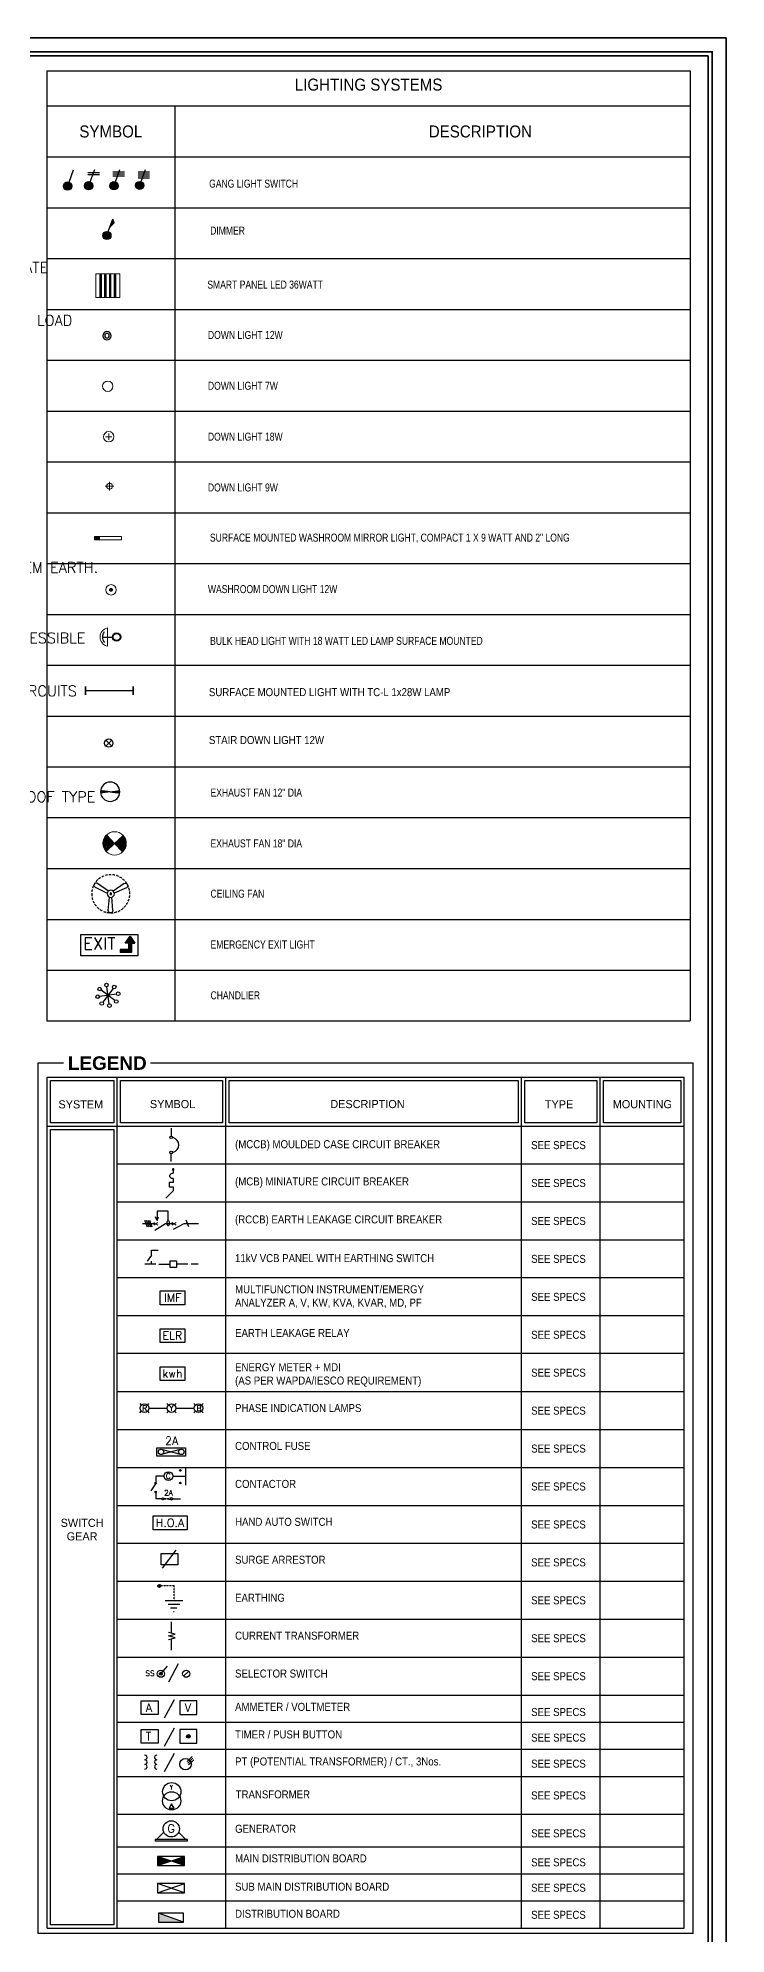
# Model space of a CAD drawing. Header units: millimetres. Extents: x -3207095 to 15275363, y 3702017 to 4798027.
# Drawn here: x 673009 to 674049, y 4470317 to 4473183 of the extents above; entities that cross this region are included whole.
import ezdxf

# ---------------------------------------------------------------- set-up
doc = ezdxf.new("R2010")
doc.units = ezdxf.units.MM
for name, pattern in [('DUZ', [500, 500]), ('HIDDEN', [0.375, 0.25, -0.125]), ('HIDDEN2', [0.1875, 0.125, -0.0625])]:
    doc.linetypes.add(name, pattern=pattern)
doc.layers.get('0').update_dxf_attribs({"color": 1, "linetype": 'DUZ'})
for name, color, linetype in [('BUSBAR', 8, 'Continuous'), ('CKT', 1, 'Continuous'), ('EL-L-LP', 22, 'Continuous'), ('EL-L-LS', 181, 'Continuous'), ('EP-TEXT', 7, 'Continuous'), ('MH-EL-P-PCAB', 162, 'Continuous'), ('MH-PANEL', 123, 'Continuous'), ('MH-TXT', 2, 'Continuous'), ('MH_Text', 123, 'Continuous'), ('MY FANE', 253, 'Continuous'), ('SMC-EL-CCTV', 33, 'Continuous'), ('SMC-EL-L-LP', 22, 'Continuous'), ('SMC-EL-L-TXT', 123, 'Continuous'), ('SMC-EL-LP LIGHT', 22, 'Continuous'), ('T', 4, 'Continuous'), ('WFP-E-DB', 22, 'Continuous'), ('WFP-E-FA-TXT', 123, 'Continuous'), ('WFP-E-L-SYM', 114, 'Continuous'), ('WFP-E-L-TXT', 7, 'Continuous'), ('WFP-E-P-SYM', 140, 'Continuous')]:
    doc.layers.add(name, color=color, linetype=linetype)
for name, color, linetype, lineweight in [('C LIGHT', 202, 'Continuous', 9), ('DUVAR', 7, 'Continuous', 35), ('EL-L-WIR', 124, 'Continuous', 30), ('Ele', 50, 'Continuous', 15), ('iç duvar', 7, 'Continuous', 50), ('Main Bus Bar', 130, 'Continuous', 30), ('Tube Light', 2, 'Continuous', 20), ('X-FLO-BAS-FUR$0$X-FLO-0G-RCP$0$ELECT', 20, 'Continuous', 30), ('Xref', 253, 'Continuous', 13)]:
    doc.layers.add(name, color=color, linetype=linetype, lineweight=lineweight)
doc.styles.add('ARIAL', font='TXT.SHX', dxfattribs={"height": 1})
doc.styles.add('ROMANS', font='romans.shx')
doc.styles.add('SMC-2', font='GOTHIC.TTF', dxfattribs={"width": 0.9})
doc.styles.add('style21', font='arialbd.ttf')
doc.styles.add('WFP-1', font='simplex.shx')

# ---------------------------------------------------------------- blocks, each defined once
blk = doc.blocks.new('LS-KO')
at = {"layer": 'SMC-EL-L-LP'}
for points in [[(0.175, 0.395), (0.138, 0.476), (0.074, 0.298)], [(0.096, 0.096, 1), (-0.096, 0.096, 1)]]:
    blk.add_hatch(color=181, dxfattribs=at).paths.add_polyline_path(points)
at = {"layer": 'SMC-EL-L-LP', "color": 181}
for p, q in [((0.033, 0.187), (0.138, 0.476)), ((0.175, 0.395), (0.138, 0.476)), ((0.175, 0.395), (0.074, 0.298))]:
    blk.add_line(p, q, dxfattribs=at)
blk.add_circle((0, 0.096), 0.0963, dxfattribs=at)
blk = doc.blocks.new('LS-1WAY')
at = {"layer": 'SMC-EL-L-LP'}
blk.add_hatch(color=181, dxfattribs=at).paths.add_polyline_path([(0.092, 0.092, 1), (-0.092, 0.092, 1)])
at = {"layer": 'SMC-EL-L-LP', "color": 181}
blk.add_line((0.031, 0.178), (0.132, 0.453), dxfattribs=at)
blk.add_circle((0, 0.092), 0.0917, dxfattribs=at)
blk = doc.blocks.new('MIRRLIGHT')
at = {"lineweight": 0}
blk.add_hatch(color=256, dxfattribs=at).paths.add_polyline_path([(0.3, 0), (0.3, 0.075), (0.184, 0.075), (0.184, 0)])
for p, q in [((-0.3, 0.075), (-0.3, 0)), ((-0.3, 0.075), (0.3, 0.075)), ((-0.3, 0), (0.3, 0)), ((0.184, 0.075), (0.184, 0)), ((0.3, 0.075), (0.3, 0))]:
    blk.add_line(p, q, dxfattribs=at)
blk = doc.blocks.new('LS-1WAY-3G')
at = {"layer": 'SMC-EL-L-LP'}
blk.add_hatch(color=181, dxfattribs=at).paths.add_polyline_path([(0.092, 0.092, 1), (-0.092, 0.092, 1)])
at = {"layer": 'SMC-EL-L-LP', "color": 181}
for p, q in [((0.031, 0.178), (0.132, 0.453)), ((-0.027, 0.399), (0.231, 0.399)), ((-0.027, 0.354), (0.231, 0.354)), ((-0.027, 0.308), (0.231, 0.308))]:
    blk.add_line(p, q, dxfattribs=at)
blk.add_circle((0, 0.092), 0.0917, dxfattribs=at)
blk = doc.blocks.new('LS-1WAY-2G')
at = {"layer": 'SMC-EL-L-LP'}
blk.add_hatch(color=181, dxfattribs=at).paths.add_polyline_path([(0.092, 0.092, 1), (-0.092, 0.092, 1)])
at = {"layer": 'SMC-EL-L-LP', "color": 181}
for p, q in [((0.031, 0.178), (0.132, 0.453)), ((-0.021, 0.387), (0.237, 0.387)), ((-0.021, 0.342), (0.237, 0.342))]:
    blk.add_line(p, q, dxfattribs=at)
blk.add_circle((0, 0.092), 0.0917, dxfattribs=at)
blk = doc.blocks.new('LS-1WAY-4G')
at = {"layer": 'EL-L-LS'}
blk.add_hatch(color=181, dxfattribs=at).paths.add_polyline_path([(0.092, 0.092, 1), (-0.092, 0.092, 1)])
at = {"layer": 'EL-L-LS', "color": 181}
for p, q in [((0.031, 0.178), (0.132, 0.453)), ((-0.036, 0.4), (0.223, 0.4)), ((-0.036, 0.354), (0.223, 0.354)), ((-0.036, 0.308), (0.223, 0.308)), ((-0.036, 0.263), (0.223, 0.263))]:
    blk.add_line(p, q, dxfattribs=at)
blk.add_circle((0, 0.092), 0.0917, dxfattribs=at)
blk = doc.blocks.new('MY FANE')
at = {"layer": 'SMC-EL-L-LP'}
for p, q in [((1516.5, 2001.9), (1517.9, 1985.1)), ((1522.5, 2001.9), (1521.1, 1985.1)), ((1499.8, 1973), (1515.1, 1980.2)), ((1502.8, 1967.8), (1516.7, 1977.4)), ((1536.2, 1967.8), (1522.3, 1977.4)), ((1539.2, 1973), (1523.9, 1980.2))]:
    blk.add_line(p, q, dxfattribs=at)
at = {"layer": 'SMC-EL-L-LP', "color": 54, "const_width": 1}
blk.add_lwpolyline([(1519, 1980.9, 1), (1520, 1980.9, 1)], format="xyb", close=True, dxfattribs=at)
at = {"layer": 'SMC-EL-L-LP', "color": 3, "linetype": 'HIDDEN2', "ltscale": 25}
blk.add_circle((1519.5, 1980.9), 24, dxfattribs=at)
at = {"layer": 'SMC-EL-L-LP', "color": 1}
for radius in [4.5, 1.01]:
    blk.add_circle((1519.5, 1980.9), radius, dxfattribs=at)
at = {"layer": 'SMC-EL-L-LP'}
for centre, start, end in [((1519.5, 2001.9), 360, 180), ((1501.3, 1970.4), 120, 300), ((1537.7, 1970.4), 240, 60)]:
    blk.add_arc(centre, 3, start, end, dxfattribs=at)
blk = doc.blocks.new('EFC')
at = {"layer": 'SMC-EL-L-LP'}
h = blk.add_hatch(color=54, dxfattribs=at)
h.paths.add_polyline_path([(0, 0), (0.246, -0.04, 1.161206), (0.246, 0.036)])
h.paths.add_polyline_path([(0, 0), (-0.246, 0.036, 1.161206), (-0.246, -0.04)])
at = {"layer": 'SMC-EL-L-LP', "color": 1}
for q in [(-0.246, 0.036), (-0.246, -0.04), (0.246, 0.036), (0.246, -0.04)]:
    blk.add_line((0, 0), q, dxfattribs=at)
at = {"layer": 'SMC-EL-L-LP', "color": 22}
blk.add_circle((0, 0), 0.324, dxfattribs=at)
at = {"layer": 'SMC-EL-L-LP', "color": 1}
for centre, start, end in [((-0.252, -0.002), 81.67151, 279.75174), ((0.252, -0.002), 260.24826, 98.32849)]:
    blk.add_arc(centre, 0.0385, start, end, dxfattribs=at)
blk = doc.blocks.new('LIGHT3')
at = {"layer": 'SMC-EL-L-LP'}
blk.add_line((0.001, 0), (0, 0.235), dxfattribs=at)
for radius in [0.0975, 0.0825]:
    blk.add_circle((0, 0.332), radius, dxfattribs=at)
blk.add_arc((0, 0.2), 0.2, 231.5853, 308.8029, dxfattribs=at)
blk = doc.blocks.new('EFC 18INCH')
at = {"layer": 'SMC-EL-L-LP', "lineweight": 0}
for p, q in [((11483.9, -16851), (11480.7, -16856.2)), ((11483.6, -16859.3), (11480.7, -16856.2)), ((11492, -16859.6), (11483.4, -16867.7)), ((11492, -16859.6), (11483.9, -16851)), ((11492, -16859.6), (11500.6, -16851.5)), ((11492, -16859.6), (11500, -16868.2)), ((11500, -16868.2), (11503.3, -16863)), ((11500.3, -16859.8), (11503.3, -16863))]:
    blk.add_line(p, q, dxfattribs=at)
blk.add_circle((11492, -16859.6), 11.8, dxfattribs=at)
for points in [[(11481.3, -16858.8), (11480.7, -16856.2), (11480.2, -16859.9)], [(11482, -16861.9), (11481.3, -16858.8), (11480.7, -16863.2), (11480.2, -16859.9)], [(11483.6, -16859.3), (11483.9, -16851), (11480.7, -16856.2)], [(11482.3, -16853.6), (11482, -16853.3), (11480.7, -16856.2)], [(11483.4, -16867.7), (11483.6, -16859.3), (11480.7, -16856.2)], [(11482, -16861.9), (11480.7, -16863.2), (11483.4, -16867.7)], [(11481.2, -16863.9), (11480.7, -16863.2), (11481, -16864)], [(11481.7, -16864.8), (11481.2, -16863.9), (11481.5, -16865), (11481, -16864)], [(11482.7, -16866.5), (11481.7, -16864.8), (11482.5, -16866.6), (11481.5, -16865)], [(11482.3, -16853.6), (11483.9, -16851), (11482, -16853.3)], [(11483.4, -16867.7), (11482.7, -16866.5), (11482.5, -16866.6)], [(11492, -16859.6), (11483.9, -16851), (11483.4, -16867.7)], [(11492, -16859.6), (11500, -16868.2), (11500.6, -16851.5)], [(11500.3, -16859.8), (11500, -16868.2), (11503.3, -16863)], [(11501.6, -16865.6), (11500, -16868.2), (11501.9, -16865.9)], [(11500.6, -16851.5), (11500.3, -16859.8), (11503.3, -16863)], [(11500.6, -16851.5), (11501.3, -16852.7), (11501.4, -16852.5)], [(11501.9, -16857.3), (11503.2, -16856), (11500.6, -16851.5)], [(11501.3, -16852.7), (11502.2, -16854.4), (11501.4, -16852.5), (11502.4, -16854.2)], [(11501.6, -16865.6), (11501.9, -16865.9), (11503.3, -16863)], [(11501.9, -16857.3), (11502.6, -16860.3), (11503.2, -16856), (11503.8, -16859.3)], [(11502.2, -16854.4), (11502.8, -16855.3), (11502.4, -16854.2), (11502.9, -16855.1)], [(11502.6, -16860.3), (11503.3, -16863), (11503.8, -16859.3)], [(11502.8, -16855.3), (11503.2, -16856), (11502.9, -16855.1)]]:
    blk.add_solid(points, dxfattribs=at)
blk = doc.blocks.new('ARROW 1')
at = {"layer": 'SMC-EL-CCTV', "ltscale": 3}
h = blk.add_hatch(color=256, dxfattribs=at)
h.dxf.hatch_style = 1
h.paths.add_polyline_path([(1194.3, -60.4), (1187.3, -70.5), (1191.9, -70.5), (1196.7, -70.5), (1201.3, -70.5)])
h.paths.add_polyline_path([(1196.7, -70.5), (1191.9, -70.5), (1191.9, -79.9), (1179.7, -79.9), (1179.7, -84.7), (1196.7, -84.7)])
for p, q in [((1191.9, -79.9), (1179.7, -79.9)), ((1179.7, -79.9), (1179.7, -84.7)), ((1187.3, -70.5), (1194.3, -60.4)), ((1191.9, -70.5), (1187.3, -70.5)), ((1191.9, -70.5), (1191.9, -79.9)), ((1191.9, -70.5), (1196.7, -70.5)), ((1194.3, -60.4), (1201.3, -70.5)), ((1196.7, -70.5), (1196.7, -84.7)), ((1196.7, -70.5), (1201.3, -70.5)), ((1196.7, -84.7), (1179.7, -84.7))]:
    blk.add_line(p, q, dxfattribs=at)
blk = doc.blocks.new('EEL 1')
at = {"layer": 'SMC-EL-CCTV', "ltscale": 3}
blk.add_lwpolyline([(1084.7, -60.4), (1142.3, -60.4), (1142.3, -81.9), (1084.7, -81.9)], close=True, dxfattribs=at)
at = {"layer": 'SMC-EL-CCTV', "xscale": 0.680892566144347, "yscale": 0.680892566144347, "zscale": 0.680892566144347}
blk.add_blockref('ARROW 1', (321.1, -21.1), dxfattribs=at)
at = {"layer": 'SMC-EL-L-TXT', "ltscale": 3, "insert": (1087.2, -63.7), "char_height": 12, "attachment_point": 1, "style": 'style21'}
blk.add_mtext_dynamic_manual_height_columns('{\\Fsimplex|c0;EXIT}', width=30.543, gutter_width=30, heights=[0], dxfattribs=at)
blk = doc.blocks.new('LPP')
for p, q in [((-0.078, 0.078), (0.078, -0.078)), ((0.078, 0.078), (-0.078, -0.078))]:
    blk.add_line(p, q)
blk.add_circle((0, 0), 0.11)
blk = doc.blocks.new('t4')
at = {"layer": 'Tube Light'}
for p, q in [((-8, 11.1), (-8, -11.1)), ((-8, 11.1), (-6.4, 11.1)), ((-7.7, 11.1), (-7.7, -11.1)), ((-7.7, 11.1), (-6.7, 11.1)), ((-7.4, 11.1), (-7.4, 12)), ((-7, 11.1), (-7, 12)), ((-6.7, 11.1), (-6.7, -11.1)), ((-6.4, 11.1), (-6.4, -11.1)), ((-3.2, 11.1), (-3.2, -11.1)), ((-3.2, 11.1), (-1.6, 11.1)), ((-2.9, 11.1), (-2.9, -11.1)), ((-2.9, 11.1), (-1.9, 11.1)), ((-2.6, 11.1), (-2.6, 12)), ((-2.2, 11.1), (-2.2, 12)), ((-1.9, 11.1), (-1.9, -11.1)), ((-1.6, 11.1), (-1.6, -11.1)), ((1.6, 11.1), (1.6, -11.1)), ((1.6, 11.1), (3.2, 11.1)), ((1.9, 11.1), (1.9, -11.1)), ((1.9, 11.1), (2.9, 11.1)), ((2.2, 11.1), (2.2, 12)), ((2.6, 11.1), (2.6, 12)), ((2.9, 11.1), (2.9, -11.1)), ((3.2, 11.1), (3.2, -11.1)), ((6.4, 11.1), (6.4, -11.1)), ((6.4, 11.1), (8, 11.1)), ((6.7, 11.1), (6.7, -11.1)), ((6.7, 11.1), (7.7, 11.1)), ((7, 11.1), (7, 12)), ((7.4, 11.1), (7.4, 12)), ((7.7, 11.1), (7.7, -11.1)), ((8, 11.1), (8, -11.1)), ((-8, -11.1), (-6.4, -11.1)), ((-7.4, -11.1), (-7.4, -12)), ((-7, -11.1), (-7, -12)), ((-3.2, -11.1), (-1.6, -11.1)), ((-2.6, -11.1), (-2.6, -12)), ((-2.2, -11.1), (-2.2, -12)), ((1.6, -11.1), (3.2, -11.1)), ((2.2, -11.1), (2.2, -12)), ((2.6, -11.1), (2.6, -12)), ((6.4, -11.1), (8, -11.1)), ((7, -11.1), (7, -12)), ((7.4, -11.1), (7.4, -12))]:
    blk.add_line(p, q, dxfattribs=at)
blk.add_lwpolyline([(-12, -12), (12, -12), (12, 12), (-12, 12)], close=True, dxfattribs=at)
blk = doc.blocks.new('CL1')
at = {"layer": 'C LIGHT'}
blk.add_circle((0, 0), 5.25, dxfattribs=at)
blk = doc.blocks.new('CL4')
at = {"layer": 'C LIGHT', "color": 3}
for p, q in [((-3.2, 0), (3.2, 0)), ((0, 3.2), (0, -3.2))]:
    blk.add_line(p, q, dxfattribs=at)
at = {"layer": 'C LIGHT'}
blk.add_circle((0, 0), 5.25, dxfattribs=at)
blk = doc.blocks.new('afafda')
at = {"layer": 'Ele', "lineweight": 0}
for p, q in [((-224.5, 61152.5), (-230.5, 61152.5)), ((-227.5, 61149.5), (-227.5, 61155.5))]:
    blk.add_line(p, q, dxfattribs=at)
blk.add_circle((-227.5, 61152.5), 2, dxfattribs=at)
blk = doc.blocks.new('CL2')
at = {"layer": 'C LIGHT', "color": 4, "const_width": 2}
blk.add_lwpolyline([(-1, 0, 1), (1, 0, 1)], format="xyb", close=True, dxfattribs=at)
at = {"layer": 'C LIGHT'}
blk.add_circle((0, 0), 5.25, dxfattribs=at)
blk = doc.blocks.new('TCS136')
at = {"layer": 'Tube Light', "const_width": 1.5}
for points in [[(-24, 4.4), (-24, -4.4)], [(-24, 0), (24, 0)], [(24, 4.4), (24, -4.4)]]:
    blk.add_lwpolyline(points, dxfattribs=at)
blk = doc.blocks.new('LIGHT1')
at = {"linetype": 'Continuous'}
for radius in [0.11, 0.06]:
    blk.add_circle((0, 0), radius, dxfattribs=at)
blk = doc.blocks.new('A$C89dd7f61')
at = {"layer": 'SMC-EL-L-LP', "xscale": -38, "yscale": 38, "zscale": 38}
blk.add_blockref('LIGHT1', (0, 0), dxfattribs=at)
blk = doc.blocks.new('X-FLO-BAS-FUR$0$X-FLO-0G-RCP$0$Schendlier')
for p, q in [((-4.5, 0), (4.5, 0)), ((-3.2, -3.2), (3.2, 3.2)), ((-3.2, 3.2), (3.2, -3.2)), ((0, -4.5), (0, 4.5))]:
    blk.add_line(p, q)
for centre in [(-5.5, 0), (-3.9, 3.9), (0, 5.5), (3.9, 3.9), (5.5, 0), (-3.9, -3.9), (0, -5.5), (3.9, -3.9)]:
    blk.add_circle(centre, 0.959)
blk = doc.blocks.new('A$Caa47e0ae')
at = {"layer": 'X-FLO-BAS-FUR$0$X-FLO-0G-RCP$0$ELECT', "xscale": 1.899121228321747, "yscale": 1.899121228321747, "zscale": 1.899121228321747, "rotation": 143.0224979171826}
blk.add_blockref('X-FLO-BAS-FUR$0$X-FLO-0G-RCP$0$Schendlier', (0, 0), dxfattribs=at)
blk = doc.blocks.new('EARTH PIT')
at = {"layer": 'Main Bus Bar'}
blk.add_hatch(color=256, dxfattribs=at).paths.add_polyline_path([(60, 0, 1), (-60, 0, 1)])
at = {"layer": 'Main Bus Bar', "linetype": 'HIDDEN', "ltscale": 15}
for p, q in [((600, 0), (50, 0)), ((600, -600), (600, 0))]:
    blk.add_line(p, q, dxfattribs=at)
at = {"layer": 'Main Bus Bar'}
for p, q in [((240, -600), (960, -600)), ((356, -750), (844, -750)), ((462, -900), (719, -900)), ((578, -1050), (603, -1050))]:
    blk.add_line(p, q, dxfattribs=at)
blk.add_circle((0, 0), 60.5, dxfattribs=at)
blk = doc.blocks.new('MCCB')
at = {"layer": 'BUSBAR', "color": 114}
for p, q in [((0, 154.6875), (-51.5625, 206.25)), ((0, 126.5625), (0, 154.6875)), ((-28.125, 121.875), (-28.125, 126.5625)), ((-28.125, 126.5625), (0, 126.5625)), ((-28.125, 93.75), (-28.125, 121.875)), ((0, 93.75), (-28.125, 93.75)), ((0, 84.375), (0, 93.75)), ((0, 65.625), (0, 84.375)), ((0, 65.625), (0, 70.3125)), ((0, 0), (0, 28.125))]:
    blk.add_line(p, q, dxfattribs=at)
at = {"layer": 'BUSBAR', "color": 114, "const_width": 9.375}
blk.add_lwpolyline([(-4.6875, 0, 1), (4.6875, 0, 1)], format="xyb", close=True, dxfattribs=at)
at = {"layer": 'BUSBAR', "color": 114}
blk.add_arc((-4.21875, 46.875), 19.21875, 77.319616506, 282.680383486, dxfattribs=at)

msp = doc.modelspace()

# ---------------------------------------------------------------- hatches: boundary and pattern name
at = {"layer": 'WFP-E-DB'}
for points in [[(673210.1, 4470427.5), (673189.6, 4470434.4), (673189.6, 4470420.6)], [(673230.5, 4470434.4), (673210.1, 4470427.5), (673230.5, 4470420.6)], [(673191.4, 4470349), (673191.4, 4470335.2), (673228.8, 4470335.2)]]:
    msp.add_hatch(color=256, dxfattribs=at).paths.add_polyline_path(points)
at = {"layer": 'WFP-E-L-SYM'}
msp.add_hatch(color=256, dxfattribs=at).paths.add_polyline_path([(673196.9, 4470710.6, 1), (673192.6, 4470710.6, 1)])
at = {"layer": 'WFP-E-P-SYM'}
msp.add_hatch(color=256, dxfattribs=at).paths.add_polyline_path([(673239.1, 4470615.9, 1), (673233.8, 4470615.9, 1)])

# ---------------------------------------------------------------- linework, layer by layer
at = {"layer": 'CKT', "linetype": 'Continuous'}
for p, q in [((673205.7, 4471409.9, -63.3), (673189, 4471409.9, -30.7)), ((673189, 4471409.9, -30.7), (673189, 4471395.4, -30.7)), ((673205.7, 4471396, -63.3), (673205.7, 4471409.9, -63.3)), ((673170.2, 4471396.1, -21.2), (673174.1, 4471386, -21.2)), ((673172.6, 4471396.1, -21.2), (673176.5, 4471386, -21.2)), ((673175, 4471396.1, -21.2), (673178.9, 4471386, -21.2)), ((673177.4, 4471396.1, -21.2), (673181.3, 4471386, -21.2)), ((673189, 4471395.4, -30.7), (673186.8, 4471401.1, -254)), ((673189, 4471395.4, -30.7), (673191.2, 4471401.1, -254)), ((673232.5, 4471396.7, -0.1), (673236.5, 4471386.6, -0.1))]:
    msp.add_line(p, q, dxfattribs=at)
msp.add_ellipse((673205.7, 4471391.7, -63.3), major_axis=(0, 4.29), ratio=0.384562, dxfattribs=at)
at = {"layer": 'DUVAR'}
for points in [[(666849, 4473182.8), (674049, 4473182.8), (674049, 4468382.8), (666849, 4468382.8)], [(666870, 4473161.8), (674028, 4473161.8), (674028, 4468403.8), (666870, 4468403.8)], [(666876.3, 4473155.5), (674021.7, 4473155.5), (674021.7, 4468410.1), (666876.3, 4468410.1)]]:
    msp.add_lwpolyline(points, close=True, dxfattribs=at)
at = {"layer": 'iç duvar', "color": 7, "lineweight": 18}
msp.add_line((674049, 4473182.8), (674049, 4468382.8), dxfattribs=at)
at = {"layer": 'MH-PANEL'}
for p, q in [((673022.5, 4473133.2), (673022.5, 4471697.1)), ((673022.5, 4473133.2), (673994.9, 4473133.2)), ((673994.9, 4473133.2), (673994.9, 4471697.1)), ((673994.9, 4473079.7), (673022.5, 4473079.7)), ((673215.8, 4473079.7), (673215.8, 4471697.1)), ((673022.5, 4473002.9), (673994.9, 4473002.9)), ((673009.2, 4470318), (673009.2, 4471633.8)), ((673009.2, 4471633.8), (673047.4, 4471633.8)), ((673022.9, 4471612), (673985.7, 4471612)), ((673022.9, 4470326.2), (673022.9, 4471612)), ((673128.5, 4470326.2), (673128.5, 4471612)), ((673179, 4471633.8), (673999.4, 4471633.8)), ((673293.1, 4470326.2), (673293.1, 4471612)), ((673739.8, 4470326.2), (673739.8, 4471612)), ((673858.7, 4470326.2), (673858.7, 4471612)), ((673985.7, 4470326.2), (673985.7, 4471612)), ((673999.4, 4470318), (673999.4, 4471633.8)), ((673022.9, 4471538.3), (673985.7, 4471538.3)), ((673999.4, 4470318), (673009.2, 4470318))]:
    msp.add_line(p, q, dxfattribs=at)
for points in [[(673027.9, 4471607.1), (673123.5, 4471607.1), (673123.5, 4471543.3), (673027.9, 4471543.3)], [(673133.5, 4471607.1), (673288.1, 4471607.1), (673288.1, 4471543.3), (673133.5, 4471543.3)], [(673298.1, 4471607.1), (673734.8, 4471607.1), (673734.8, 4471543.3), (673298.1, 4471543.3)], [(673744.8, 4471607.1), (673853.7, 4471607.1), (673853.7, 4471543.3), (673744.8, 4471543.3)], [(673863.7, 4471607.1), (673980.7, 4471607.1), (673980.7, 4471543.3), (673863.7, 4471543.3)], [(673123.5, 4470331.2), (673027.9, 4470331.2), (673027.9, 4471533.3), (673123.5, 4471533.3)]]:
    msp.add_lwpolyline(points, close=True, dxfattribs=at)
for points in [[(673128.5, 4471481), (673985.7, 4471481)], [(673128.5, 4471423.7), (673985.7, 4471423.7)], [(673128.5, 4471366.3), (673985.7, 4471366.3)], [(673985.7, 4471309), (673128.5, 4471309)], [(673985.7, 4471251.7), (673128.5, 4471251.7)], [(673985.7, 4471194.4), (673128.5, 4471194.4)], [(673128.5, 4471137), (673985.7, 4471137)], [(673128.5, 4471079.7), (673985.7, 4471079.7)], [(673128.5, 4471022.4), (673985.7, 4471022.4)], [(673128.5, 4470965), (673985.7, 4470965)], [(673128.5, 4470907.7), (673985.7, 4470907.7)], [(673128.5, 4470850.4), (673985.7, 4470850.4)], [(673128.5, 4470793), (673985.7, 4470793)], [(673128.5, 4470735.7), (673985.7, 4470735.7)], [(673128.5, 4470678.4), (673985.7, 4470678.4)], [(673128.5, 4470637.4), (673985.7, 4470637.4)], [(673128.5, 4470596.5), (673985.7, 4470596.5)], [(673128.5, 4470555.5), (673985.7, 4470555.5)], [(673128.5, 4470498.2), (673985.7, 4470498.2)], [(673128.5, 4470449.1), (673985.7, 4470449.1)], [(673128.5, 4470408.1), (673985.7, 4470408.1)], [(673128.5, 4470367.2), (673985.7, 4470367.2)], [(673022.9, 4470326.2), (673985.7, 4470326.2)]]:
    msp.add_lwpolyline(points, dxfattribs=at)
at = {"layer": 'MH-TXT'}
for p, q in [((673022.5, 4472926.1), (673994.9, 4472926.1)), ((673022.5, 4472849.3), (673994.9, 4472849.3)), ((673022.5, 4472772.5), (673994.9, 4472772.5)), ((673022.5, 4472695.6), (673994.9, 4472695.6)), ((673022.5, 4472618.8), (673994.9, 4472618.8)), ((673022.5, 4472542), (673994.9, 4472542)), ((673022.5, 4472465.2), (673994.9, 4472465.2)), ((673022.5, 4472388.4), (673994.9, 4472388.4)), ((673022.5, 4472311.6), (673994.9, 4472311.6)), ((673022.5, 4472234.8), (673994.9, 4472234.8)), ((673022.5, 4472158), (673994.9, 4472158)), ((673022.5, 4472081.2), (673994.9, 4472081.2)), ((673022.5, 4472004.4), (673994.9, 4472004.4)), ((673022.5, 4471927.5), (673994.9, 4471927.5)), ((673022.5, 4471850.7), (673994.9, 4471850.7)), ((673022.5, 4471773.9), (673994.9, 4471773.9)), ((673022.5, 4471697.1), (673994.9, 4471697.1))]:
    msp.add_line(p, q, dxfattribs=at)
at = {"layer": 'SMC-EL-L-LP', "lineweight": 0}
msp.add_line((673114, 4472263.5), (673114, 4472291.1), dxfattribs=at)
msp.add_arc((673116.9, 4472277.3), 14.1, 101.7871, 258.2129, dxfattribs=at)
at = {"layer": 'T'}
for p, q in [((673162.9, 4471118.9), (673165.2, 4471116.6)), ((673162.9, 4471105), (673165.2, 4471107.3)), ((673174.5, 4471116.6), (673176.8, 4471118.9)), ((673174.5, 4471107.3), (673176.8, 4471105)), ((673176.4, 4471111.9), (673204.2, 4471111.9)), ((673203.8, 4471118.9), (673206.2, 4471116.6)), ((673203.8, 4471105), (673206.2, 4471107.3)), ((673215.4, 4471116.6), (673217.7, 4471118.9)), ((673215.4, 4471107.3), (673217.7, 4471105)), ((673217.3, 4471111.9), (673245.2, 4471111.9)), ((673244.8, 4471118.9), (673247.1, 4471116.6)), ((673244.8, 4471105), (673247.1, 4471107.3)), ((673256.4, 4471116.6), (673258.7, 4471118.9)), ((673256.4, 4471107.3), (673258.7, 4471105)), ((673197, 4471049.5), (673223.8, 4471042.3)), ((673223.8, 4471049.5), (673197, 4471042.3)), ((673197.9, 4470976.4), (673211.5, 4470973.4)), ((673211.5, 4470976.4), (673197.9, 4470973.4))]:
    msp.add_line(p, q, dxfattribs=at)
msp.add_lwpolyline([(673188.8, 4471052.2), (673232, 4471052.2), (673232, 4471039.6), (673188.8, 4471039.6)], close=True, dxfattribs=at)
for centre, radius in [((673169.8, 4471111.9), 6.55), ((673210.8, 4471111.9), 6.55), ((673251.7, 4471111.9), 6.55), ((673195.1, 4471045.9), 4.06), ((673225.7, 4471045.9), 4.06), ((673206.1, 4471009.4), 6.55), ((673197.9, 4470974.9), 1.51), ((673211.5, 4470974.9), 1.51)]:
    msp.add_circle(centre, radius, dxfattribs=at)
at = {"layer": 'WFP-E-DB'}
for p, q in [((673189.6, 4470420.6), (673230.5, 4470434.4)), ((673230.5, 4470420.6), (673189.6, 4470434.4)), ((673189.6, 4470379.6), (673230.5, 4470393.5)), ((673230.5, 4470379.6), (673189.6, 4470393.5)), ((673228.8, 4470335.2), (673191.4, 4470349))]:
    msp.add_line(p, q, dxfattribs=at)
for points in [[(673230.5, 4470434.4), (673189.6, 4470434.4), (673189.6, 4470420.6), (673230.5, 4470420.6)], [(673230.5, 4470393.5), (673189.6, 4470393.5), (673189.6, 4470379.6), (673230.5, 4470379.6)], [(673228.8, 4470349), (673191.4, 4470349), (673191.4, 4470335.2), (673228.8, 4470335.2)]]:
    msp.add_lwpolyline(points, close=True, dxfattribs=at)
at = {"layer": 'WFP-E-L-SYM'}
for p, q in [((673210.4, 4471534.9), (673210.4, 4471523.1)), ((673210.4, 4471484.7), (673210.4, 4471496.5)), ((673166.9, 4471391, 0.2), (673185.1, 4471391, 0.2)), ((673185.6, 4471381.2, -65), (673201.9, 4471391.1, -65)), ((673201.9, 4471391.1, -65), (673212.6, 4471391.1, -65)), ((673213.9, 4471382.4), (673230.2, 4471391.1)), ((673230.2, 4471391.1), (673251.5, 4471391.1)), ((673187.2, 4471329.6), (673170.6, 4471329.6)), ((673180.7, 4471343), (673173.9, 4471334.3)), ((673180.7, 4471343), (673180.7, 4471350.8)), ((673180.7, 4471350.8), (673190.5, 4471350.8)), ((673180.7, 4471329.6), (673180.7, 4471334.3)), ((673191.9, 4471329.6), (673209, 4471329.6)), ((673235.6, 4471329.6), (673218.5, 4471329.6)), ((673251.1, 4471329.6), (673240.3, 4471329.6)), ((673199.5, 4471009.4), (673187, 4471009.4)), ((673187, 4471009.4), (673187, 4471000)), ((673212.6, 4471009.4), (673231.8, 4471009.4)), ((673231.8, 4471020.8), (673231.8, 4470995.8)), ((673186.4, 4470997.8), (673179.6, 4470987.1)), ((673187, 4470984.3), (673187, 4470974.9)), ((673196.4, 4470974.9), (673187, 4470974.9)), ((673213, 4470974.9), (673224.3, 4470974.9)), ((673217.4, 4470897.4), (673196.7, 4470870.4)), ((673210.8, 4470771.8), (673210.8, 4470789.2)), ((673216.3, 4470770.3), (673206.5, 4470772.9)), ((673206.5, 4470767.7), (673216.3, 4470770.3)), ((673216.3, 4470765), (673206.5, 4470767.7)), ((673206.5, 4470762.4), (673216.3, 4470765)), ((673210.8, 4470746.2), (673210.8, 4470763.6)), ((673194.7, 4470710.6), (673204.9, 4470721.8)), ((673229.2, 4470706.8), (673236.9, 4470714.4)), ((673234.3, 4470577.8), (673242.2, 4470585.3)), ((673235.4, 4470575.4), (673243.3, 4470582.9)), ((673236.5, 4470573), (673244.4, 4470580.5))]:
    msp.add_line(p, q, dxfattribs=at)
at = {"layer": 'WFP-E-L-SYM', "const_width": 0.0133}
for points in [[(673198, 4471334.4), (673187.2, 4471329.6), (673198, 4471324.7)], [(673202.7, 4471334.4), (673191.9, 4471329.6), (673202.7, 4471324.7)], [(673224.8, 4471334.4), (673235.6, 4471329.6), (673224.8, 4471324.7)], [(673229.5, 4471334.4), (673240.3, 4471329.6), (673229.5, 4471324.7)]]:
    msp.add_lwpolyline(points, dxfattribs=at)
at = {"layer": 'WFP-E-L-SYM'}
for points in [[(673218.5, 4471334.4), (673218.5, 4471324.7), (673209, 4471324.7), (673209, 4471334.4)], [(673195.2, 4470892.3), (673220.4, 4470892.3), (673220.4, 4470875.3), (673195.2, 4470875.3)]]:
    msp.add_lwpolyline(points, close=True, dxfattribs=at)
for centre, radius in [((673210.4, 4471521.2), 1.9), ((673210.4, 4471498.4), 1.9), ((673224.2, 4471017.8), 1.24), ((673187, 4470998.8), 1.18), ((673187, 4470985.4), 1.18), ((673224.2, 4470998.8), 1.24), ((673194.7, 4470710.6), 5.41), ((673194.7, 4470710.6), 2.19), ((673233.1, 4470710.6), 5.41), ((673232, 4470574), 8.6)]:
    msp.add_circle(centre, radius, dxfattribs=at)
for centre, radius, start, end in [((673210.4, 4471509.8), 11.4, 285.466, 74.534), ((673170.3, 4470584.1), 3.53, 268.989, 91.011), ((673170.3, 4470577.1), 3.53, 269.7473, 90.2527), ((673188.7, 4470584.1), 3.53, 88.989, 271.011), ((673188.7, 4470577.1), 3.53, 89.7473, 270.2527), ((673170.3, 4470570), 3.53, 270, 90), ((673188.7, 4470570), 3.53, 90, 270)]:
    msp.add_arc(centre, radius, start, end, dxfattribs=at)
at = {"layer": 'WFP-E-P-SYM'}
for p, q in [((673221.1, 4470725.4), (673206.1, 4470697.7)), ((673214.7, 4470671.4), (673199.8, 4470643.7)), ((673214.7, 4470628.1), (673199.8, 4470600.4)), ((673214.7, 4470590.3), (673199.8, 4470562.6)), ((673188.3, 4470460.2), (673199.2, 4470471.2)), ((673232.5, 4470460.2), (673221.6, 4470471.2)), ((673234.9, 4470460.2), (673185.9, 4470460.2)), ((673185.9, 4470460.2), (673185.9, 4470457.8)), ((673234.9, 4470457.8), (673185.9, 4470457.8)), ((673234.9, 4470457.8), (673234.9, 4470460.2))]:
    msp.add_line(p, q, dxfattribs=at)
for points in [[(673193.6, 4471289.2), (673230.9, 4471289.2), (673230.9, 4471268.3), (673193.6, 4471268.3)], [(673193.6, 4471231.9), (673230.9, 4471231.9), (673230.9, 4471211), (673193.6, 4471211)], [(673193.6, 4471174.5), (673230.9, 4471174.5), (673230.9, 4471153.6), (673193.6, 4471153.6)], [(673183.3, 4470949), (673234.6, 4470949), (673234.6, 4470928.1), (673183.3, 4470928.1)], [(673165.2, 4470669.7), (673190.9, 4470669.7), (673190.9, 4470648.8), (673165.2, 4470648.8)], [(673249.3, 4470669.7), (673223.6, 4470669.7), (673223.6, 4470648.8), (673249.3, 4470648.8)], [(673165.2, 4470626.4), (673190.9, 4470626.4), (673190.9, 4470605.5), (673165.2, 4470605.5)], [(673249.3, 4470626.4), (673223.6, 4470626.4), (673223.6, 4470605.5), (673249.3, 4470605.5)], [(673211, 4470514), (673207.3, 4470507.6), (673214.7, 4470507.6)]]:
    msp.add_lwpolyline(points, close=True, dxfattribs=at)
for centre, radius in [((673236.4, 4470615.9), 2.68), ((673211, 4470518.5), 13.8), ((673211.2, 4470532.4), 13.8), ((673210.4, 4470476.2), 12.3)]:
    msp.add_circle(centre, radius, dxfattribs=at)

# ---------------------------------------------------------------- block references
at = {"layer": 'C LIGHT', "linetype": 'Continuous', "xscale": 1.5, "yscale": 1.5, "zscale": 1.5}
for name, p in [('CL1', (673114.4, 4472656.4)), ('CL4', (673115.9, 4472580)), ('CL2', (673119.4, 4472348.7))]:
    msp.add_blockref(name, p, dxfattribs=at)
at = {"layer": 'EL-L-LP', "xscale": 68.40000007856725, "yscale": 68.40000007856725, "zscale": 68.40000007856725, "rotation": 180.0000000000298}
msp.add_blockref('MIRRLIGHT', (673114.8, 4472429.2), dxfattribs=at)
at = {"layer": 'EL-L-LS'}
for name, p, xscale, yscale, zscale in [('LS-1WAY', (673053.8, 4472952.5), 68.40000007856725, 68.40000007856725, 68.40000007856725), ('LS-1WAY-2G', (673085.7, 4472953.1), 68.40000007856725, 68.40000007856725, 68.40000007856725), ('LS-1WAY-3G', (673123.9, 4472953.1), 68.40000007856725, 68.40000007856725, 68.40000007856725), ('LS-KO', (673113.2, 4472878.1), 64.12500007365543, 64.12500007365543, 64.12500007365543)]:
    msp.add_blockref(name, p, dxfattribs=dict(at, xscale=xscale, yscale=yscale, zscale=zscale))
at = {"layer": 'EL-L-WIR', "xscale": 66.35520000000088, "yscale": 66.35520000000088, "zscale": 66.35520000000088}
msp.add_blockref('LS-1WAY-4G', (673162.7, 4472953.8), dxfattribs=at)
at = {"layer": 'Ele', "lineweight": 0, "xscale": -2.172920707930087, "yscale": 2.172920707930086, "zscale": 2.172920707930086, "rotation": 2.465719868283145e-06}
msp.add_blockref('afafda', (672623, 4339625.7), dxfattribs=at)
at = {"layer": 'Main Bus Bar', "xscale": 0.03685499999618003, "yscale": 0.03685499999618003, "zscale": 0.03685499999618003}
msp.add_blockref('EARTH PIT', (673192.5, 4470843.3), dxfattribs=at)
at = {"layer": 'MH-EL-P-PCAB', "xscale": -0.20971510556461, "yscale": 0.20971510559536, "zscale": 0.2097151056, "rotation": 180}
msp.add_blockref('MCCB', (673213.3, 4471472.8), dxfattribs=at)
at = {"layer": 'MY FANE', "xscale": -1.200000000001674, "yscale": 1.199999999998909, "zscale": 1.2, "rotation": 179.1501863824782}
msp.add_blockref('MY FANE', (671331.1, 4474293.2), dxfattribs=at)
at = {"layer": 'SMC-EL-CCTV', "xscale": 1.5, "yscale": 1.5, "zscale": 1.5}
msp.add_blockref('EEL 1', (671446.7, 4471918.6), dxfattribs=at)
at = {"layer": 'SMC-EL-L-LP', "lineweight": 0, "xscale": 64.12499999994543, "yscale": 64.12499999994543, "zscale": 64.12499999994543, "rotation": 270}
msp.add_blockref('LIGHT3', (673106.5, 4472277.3), dxfattribs=at)
at = {"layer": 'SMC-EL-L-LP', "lineweight": 0, "xscale": -45, "yscale": 45, "zscale": 45}
msp.add_blockref('EFC', (673118.2, 4472043.5), dxfattribs=at)
at = {"layer": 'SMC-EL-L-LP', "xscale": 1.5, "yscale": 1.5, "zscale": 1.5}
msp.add_blockref('EFC 18INCH', (655886.8, 4497254.9), dxfattribs=at)
at = {"layer": 'SMC-EL-LP LIGHT', "xscale": 57, "yscale": 57, "zscale": 57}
msp.add_blockref('LPP', (673116, 4472117.1), dxfattribs=at)
at = {"layer": 'Tube Light', "linetype": 'Continuous', "xscale": 1.5, "yscale": 1.5, "zscale": 1.5}
msp.add_blockref('t4', (673114.5, 4472808.3), dxfattribs=at)
at = {"layer": 'Tube Light', "linetype": 'Continuous', "xscale": 1.5, "yscale": 1.5, "zscale": 1.5, "rotation": 180}
msp.add_blockref('TCS136', (673116.9, 4472196.2), dxfattribs=at)
at = {"layer": 'Xref', "xscale": 1.5, "yscale": 1.5, "zscale": 1.5}
for name, p in [('A$C89dd7f61', (673113.3, 4472732.7)), ('A$Caa47e0ae', (673114.8, 4471736))]:
    msp.add_blockref(name, p, dxfattribs=at)

# ---------------------------------------------------------------- texts
at = {"layer": 'CKT', "linetype": 'Continuous', "style": 'ROMANS'}
for p in [(673190.4, 4471387.9, 219.7), (673217.8, 4471387.6, -0.1)]:
    msp.add_text('X', height=6.51, rotation=90, dxfattribs=at).set_placement(p)
at = {"layer": 'EP-TEXT', "color": 123, "insert": (671103.1, 4472844), "char_height": 16, "width": 1884.557, "attachment_point": 1, "style": 'WFP-1'}
msp.add_mtext('\\pxi-4,l4,t45.862;1.^IALL MCCBs INSTALLED SHALL COMPLETE WITH ADJUSTABLE THERMAL AND MAGNETIC SETTING OF APPROPRIATE RANGE.\\P\\P2.^IALL MCBs USED FOR PROTECTION OF INDUCTION LOADS SHALL BE OF TYPE C CHARACTERISTIC AND MOTOR LOAD SHALL BE OF TYPE D CHARACTERISTIC.\\P\\P3.^IMCCBs/MCBs IN THE MAIN SWITCHBOARDS, SUB-SWITCHBOARDS, DISTRIBUTION BOARDS SHOWN HEREIN AND OTHER DRAWINGS PROTECTING MOTOR CIRCUITS FOR PUMPS, FANS, ETC. SHALL BE OF THE TYPE SUITABLE FOR MOTOR PROTECTION INCORPORATING OVERLOAD AND SHORT CIRCUIT PROTECTIVE DEVICES (ALSO EARTH FAULT PROTECTION WHERE SHOWN IN THE DRAWINGS) AND THEY SHALL BE SO SELECTED THAT THEY ARE ABLE TO COORDINATE WITH BOTH THE UPSTREAM AND DOWNSTREAM PROTECTION DEVICES.\\P\\P4.^IALL ELECTRICAL BOARDS BUSBARS SHALL BE OF HARD DRAWN TINNED COPPER AND SHALL HAVE A CURRENT DENSITY OF NOT LESS THAN 1.55A/SQ.MM. WHEN MORE THAN ONE SET OF BUSBARS ARE USED PER PHASE, APPROPRIATE DERATING FACTOR SHALL APPLY. \\P\\P5.^IALL BUSBAR TRUNKINGS SHALL BE OF FULL SIZE NEUTRAL WITH CONTINUOUS INTEGRAL EARTHING BAR.\\P\\P6.^IALL NON-CURRENT CARRYING METALLIC PARTS OF THE DISTRIBUTION BOARDS SHALL BE BONDED TO SYSTEM EARTH.\\P\\P7.^ITHERE SHALL BE A COMMON EARTH BAR IN EACH DISTRIBUTION BOARD.\\P\\P8.^ITHE NEUTRAL LINKS AND EARTH BARS IN THE DISTRIBUTION BOARDS SHALL BE LOCATED AT AN EASILY ACCESSIBLE POSITION AND SHALL BE KEPT CLEAR OF ANY OBSTRUCTIONS.\\P\\P9.^INEUTRAL AND EARTH BARS SHALL HAVE SUFFICIENT NUMBER OF WAYS TO MATCH THE NUMBER OF SUB-CIRCUITS WITH SPARES.\\P\\P10.^ITHE MINIMUM CLEARANCE AROUND THE NEUTRAL LINKS SHALL BE 50mm.\\P\\P\\P11.^IALL ELECTRICAL EQUIPMENT AND ACCESSORIES THAT ARE EXPOSED TO WEATHER SHALL BE OF WEATHERPROOF TYPE TO IP65, UNLESS OTHERWISE STATED.\\P\\P12.^IALL PRIVATE OR IN-HOUSE METERS PARTICULARLY kWH AND MD METERS SHALL BE PROPERLY CALIBRATED ON SITE BY ACCEPTABLE LABORATORY TEST EQUIPMENT. ALL COSTS CONNECTED THEREWITH SHALL BE DEEMED TO BE INCLUDED IN THE CONTRACT SUM.\\P\\PI\\P13.^IALL OVERCURRENT, EARTH FAULT RELAYS AND EARTH LEAKAGE RELAYS SHALL BE TESTED ON SITE BY KESC LICENSED TESTER AND ALL COSTS CONNECTED THEREWITH SHALL BE DEEM TO BE INCLUDED IN THE CONTRACT SUM.\\P\\P\\P14.^ITHE CONTRACTOR IS REQUIRED TO SUBMIT DETAILS OF FINAL ARRANGEMENT AND DIMENSIONAL LAYOUT OF ALL THE ITEMS OF EQUIPMENT IN RESPECTIVE ROOMS TO SUIT SITE CONDITIONS, ETC FOR REVIEW BY THE CLINT BEFORE COMMENCEMENT OF INSTALLATION.', dxfattribs=at)
at = {"layer": 'MH-TXT', "attachment_point": 4, "style": 'SMC-2'}
for s, insert, char_height in [('{\\W0.8;GANG LIGHT SWITCH}', (673267.7, 4472962.5), 12.096), ('{\\W0.8;DIMMER}', (673269.3, 4472891.6), 12.096), ('{\\W0.8;SMART PANEL LED 36WATT}', (673265, 4472809.9), 12.096), ('{\\W0.8;DOWN LIGHT 12W }', (673265.9, 4472733.8), 12.096), ('{\\W0.8;DOWN LIGHT 7W}', (673265.9, 4472657), 12.096), ('{\\W0.8;DOWN LIGHT 18W}', (673265.9, 4472580.1), 12.096), ('{\\W0.8;DOWN LIGHT 9W}', (673265.9, 4472503.3), 12.096), ('{\\W0.8;SURFACE MOUNTED WASHROOM MIRROR LIGHT, COMPACT 1 X 9 WATT AND 2" LONG}', (673268.9, 4472426.5), 12.096), ('{\\W0.8;WASHROOM DOWN LIGHT 12W }', (673265.9, 4472349.7), 12.096), ('{\\W0.8;BULK HEAD LIGHT WITH 18 WATT LED LAMP SURFACE MOUNTED}', (673269.2, 4472271.5), 12.096), ('{\\C123;SURFACE MOUNTED LIGHT WITH TC-L 1x28W LAMP}', (673267.4, 4472194), 12.096), ('{\\C123;STAIR DOWN LIGHT 12W}', (673267.4, 4472121.6), 12.096), ('{\\W0.8;EXHAUST FAN 12" DIA}', (673269.8, 4472042.2), 12.096), ('{\\W0.8;EXHAUST FAN 18" DIA}', (673269.8, 4471965.4), 12.096), ('{\\W0.8;CEILING FAN}', (673269.8, 4471889.4), 12.096), ('{\\W0.8;EMERGENCY EXIT LIGHT}', (673269.8, 4471812.6), 12.096), ('{\\W0.8;CHANDLIER}', (673269.8, 4471735.8), 12.096), ('(MCCB) MOULDED CASE CIRCUIT BREAKER', (673306.9, 4471509.1), 12.096), ('SEE SPECS', (673754.4, 4471509.4), 12.1), ('(MCB) MINIATURE CIRCUIT BREAKER', (673306.9, 4471452.8), 12.096), ('SEE SPECS', (673754.4, 4471452.1), 12.1), ('(RCCB) EARTH LEAKAGE CIRCUIT BREAKER', (673306.9, 4471395.4), 12.096), ('SEE SPECS', (673754.4, 4471394.8), 12.1), ('11kV VCB PANEL WITH EARTHING SWITCH', (673306.9, 4471338.6), 12.096), ('SEE SPECS', (673754.4, 4471337.5), 12.1), ('MULTIFUNCTION INSTRUMENT/EMERGY \\PANALYZER A, V, KW, KVA, KVAR, MD, PF ', (673306.9, 4471280.4), 12.096), ('SEE SPECS', (673754.4, 4471280.1), 12.1), ('EARTH LEAKAGE RELAY', (673306.9, 4471225.5), 12.096), ('SEE SPECS', (673754.4, 4471222.8), 12.1), ('ENERGY METER + MDI\\P(AS PER WAPDA/IESCO REQUIREMENT)', (673306.9, 4471162), 12.096), ('SEE SPECS', (673754.4, 4471165.5), 12.1), ('PHASE INDICATION LAMPS', (673306.9, 4471112.1), 12.096), ('SEE SPECS', (673754.4, 4471108.1), 12.1), ('CONTROL FUSE', (673306.9, 4471054.8), 12.096), ('SEE SPECS', (673754.4, 4471050.8), 12.1), ('CONTACTOR', (673306.9, 4470997.4), 12.1), ('SEE SPECS', (673754.4, 4470993.5), 12.1), ('HAND AUTO SWITCH', (673306.9, 4470940.1), 12.096), ('SEE SPECS', (673754.4, 4470936.1), 12.1), ('SURGE ARRESTOR', (673306.9, 4470882.8), 12.096), ('SEE SPECS', (673754.4, 4470878.8), 12.1), ('EARTHING', (673306.9, 4470825.4), 12.1), ('SEE SPECS', (673754.4, 4470821.5), 12.1), ('CURRENT TRANSFORMER', (673306.9, 4470768.1), 12.096), ('SEE SPECS', (673754.4, 4470764.2), 12.1), ('SELECTOR SWITCH', (673306.9, 4470710.8), 12.096), ('SEE SPECS', (673754.4, 4470706.8), 12.1), ('AMMETER / VOLTMETER', (673306.9, 4470660.5), 12.096), ('SEE SPECS', (673754.4, 4470652.6), 12.1), ('TIMER / PUSH BUTTON', (673306.9, 4470618.8), 12.096), ('SEE SPECS', (673754.4, 4470614), 12.1), ('PT (POTENTIAL TRANSFORMER) / CT., 3Nos.', (673306.9, 4470576.2), 12.096), ('SEE SPECS', (673754.4, 4470574.6), 12.1), ('TRANSFORMER ', (673307.8, 4470528.2), 12.096), ('SEE SPECS', (673754.4, 4470526.6), 12.1), ('GENERATOR', (673306.9, 4470476.2), 12.1), ('SEE SPECS', (673754.4, 4470469.3), 12.1), ('MAIN DISTRIBUTION BOARD', (673306.9, 4470431.5), 12.096), ('SEE SPECS', (673754.4, 4470425.5), 12.1), ('SUB MAIN DISTRIBUTION BOARD', (673306.9, 4470388.7), 12.096), ('SEE SPECS', (673754.4, 4470387.1), 12.1), ('DISTRIBUTION BOARD', (673306.9, 4470347.8), 12.096), ('SEE SPECS', (673754.4, 4470346.2), 12.1)]:
    msp.add_mtext(s, dxfattribs=dict(at, insert=insert, char_height=char_height))
at = {"layer": 'MH_Text', "char_height": 18.144, "attachment_point": 5, "style": 'SMC-2'}
for s, insert in [('{\\fArial|b0|i0|c0|p34;LIGHTING SYSTEMS}', (673508.7, 4473112.1)), ('{\\fArial|b0|i0|c0|p34;SYMBOL}', (673119.1, 4473041.3)), ('{\\fArial|b0|i0|c0|p34;DESCRIPTION}', (673677.6, 4473041.3))]:
    msp.add_mtext(s, dxfattribs=dict(at, insert=insert))
at = {"layer": 'WFP-E-FA-TXT', "ltscale": 5, "insert": (673054.2, 4471643.7), "char_height": 20.475, "width": 117.971, "attachment_point": 1, "style": 'WFP-1'}
msp.add_mtext('\\pxt622.71;{\\fArial|b1|i0|c0|p34;LEGEND}', dxfattribs=at)
at = {"layer": 'WFP-E-L-TXT', "ltscale": 5, "char_height": 12.29}
for s, insert, width, attachment_point in [('SYSTEM', (673040, 4471564.8), 66.228, 7), ('SWITCH\\PGEAR', (673075.7, 4470911.9), 101.789, 8)]:
    msp.add_mtext(s, dxfattribs=dict(at, insert=insert, width=width, attachment_point=attachment_point))
at = {"layer": 'WFP-E-L-TXT', "attachment_point": 1}
for s, insert, char_height, width in [('SYMBOL', (673178.2, 4471577.7), 12.29, 41.769), ('DESCRIPTION', (673450.9, 4471577.7), 12.285, 113.028), ('TYPE', (673775.1, 4471577.3), 12.29, 42.243), ('MOUNTING', (673877.7, 4471577.5), 12.29, 89.628)]:
    msp.add_mtext(s, dxfattribs=dict(at, insert=insert, char_height=char_height, width=width))
at = {"layer": 'WFP-E-P-SYM', "style": 'ROMANS', "width": 0.8}
msp.add_text('Y', height=6.4, dxfattribs=at).set_placement((673208.4, 4470535.8))
at = {"layer": 'WFP-E-P-SYM', "attachment_point": 1, "style": 'ARIAL'}
for s, insert, char_height, width in [('IMF', (673199.4, 4471285.1), 12.29, 28.643), ('ELR', (673197.1, 4471227.8), 12.29, 28.643), ('kwh', (673197.1, 4471170.4), 12.29, 28.643), ('R', (673166.7, 4471116), 8.19, 8.199), ('Y', (673207.6, 4471116), 8.19, 8.199), ('B', (673248.6, 4471116), 8.19, 8.199), ('2A', (673201.1, 4471069), 12.29, 21.115), ('C', (673202.2, 4471013.5), 8.19, 8.199), ('2A', (673199.6, 4470988.2), 8.19, 8.199), ('H.O.A', (673186.9, 4470944.9), 12.29, 46.849), ('SS', (673171.3, 4470715.4), 8.19, 14.747), ('A', (673171.9, 4470665.4), 12.3, 11.62), ('V', (673231, 4470665.4), 12.3, 11.62), ('T', (673171.9, 4470622.1), 12.3, 11.62), ('G', (673204.7, 4470482.8), 12.3, 11.62)]:
    msp.add_mtext(s, dxfattribs=dict(at, insert=insert, char_height=char_height, width=width))

doc.saveas('drawing.dxf')
